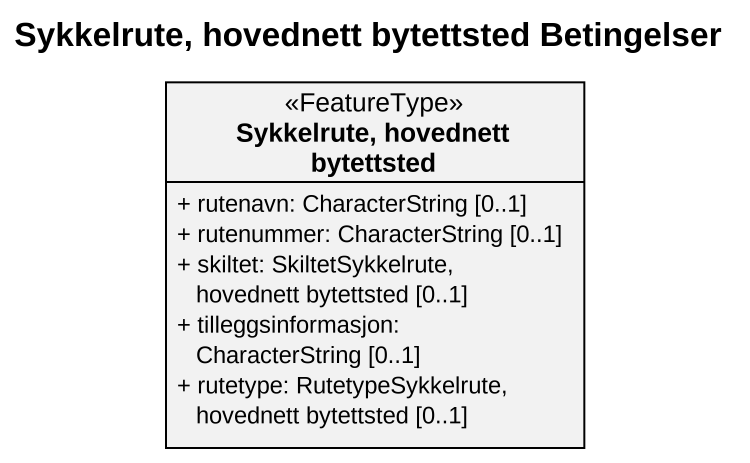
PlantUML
@startuml
title Sykkelrute, hovednett bytettsted Betingelser
hide circle
hide empty members
skinparam classAttributeIconSize 0
class "Sykkelrute, hovednett bytettsted" as Sykkelrute_hovednett <<FeatureType>> {
  + rutenavn: CharacterString [0..1]
  + rutenummer: CharacterString [0..1]
  + skiltet: SkiltetSykkelrute, hovednett bytettsted [0..1]
  + tilleggsinformasjon: CharacterString [0..1]
  + rutetype: RutetypeSykkelrute, hovednett bytettsted [0..1]
}
@enduml
